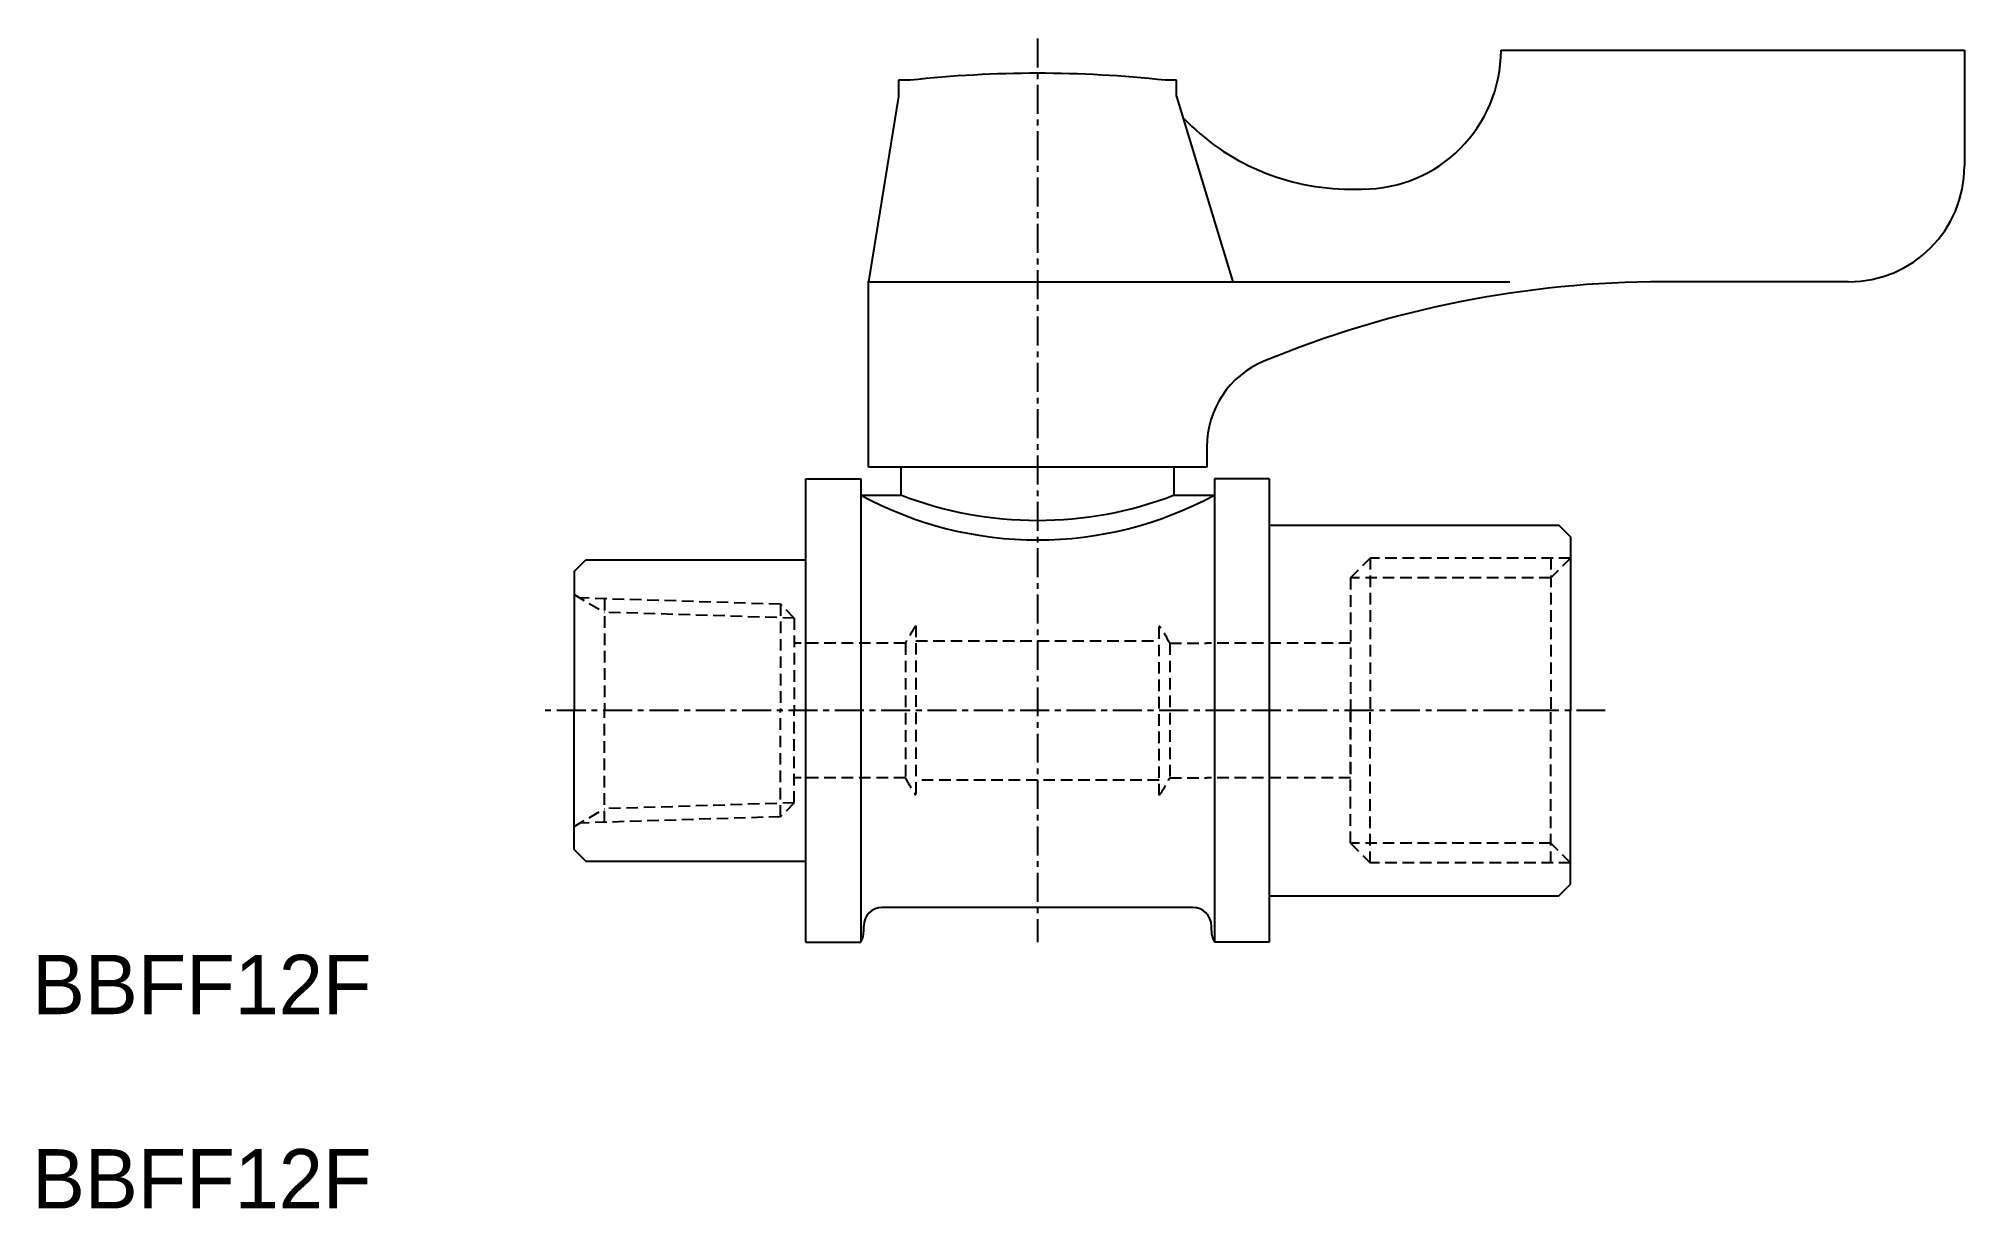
# Model space of a CAD drawing. Extents: x 328 to 411.1, y 307.3 to 357.8.
import ezdxf

# ---------------------------------------------------------------- set-up
doc = ezdxf.new("R2010")
doc.units = 0
doc.linetypes.add('CENTER', pattern=[2, 1.25, -0.25, 0.25, -0.25])
doc.linetypes.add('DASHED', pattern=[0.75, 0.5, -0.25])
doc.layers.get('0').update_dxf_attribs({"linetype": 'CONTINUOUS'})
doc.layers.add('CENTER', color=1, linetype='CENTER')

msp = doc.modelspace()

# ---------------------------------------------------------------- linework, layer by layer
at = {"color": 7, "linetype": 'CONTINUOUS'}
for p, q in [((391.143, 357.305), (411.143, 357.305)), ((391.143, 357.305), (391.143, 357.305)), ((411.143, 357.305), (411.143, 352.305)), ((365.643, 356.005), (365.143, 356.005)), ((365.143, 356.005), (365.143, 355.305)), ((377.143, 356.005), (376.643, 356.005)), ((377.143, 355.305), (377.143, 356.005)), ((365.143, 355.305), (363.843, 347.305)), ((377.143, 355.305), (379.566, 347.305)), ((384.643, 351.305), (385.143, 351.305)), ((363.81, 347.305), (391.523, 347.305)), ((363.843, 339.305), (363.843, 347.305)), ((406.143, 347.305), (398.143, 347.305)), ((378.443, 340.18), (378.443, 339.305)), ((378.443, 339.305), (363.843, 339.305)), ((365.243, 339.305), (365.243, 338.105)), ((377.043, 338.105), (377.043, 339.305)), ((361.143, 318.805), (361.143, 338.805)), ((361.143, 338.805), (363.509, 338.805)), ((363.509, 338.805), (363.509, 318.805)), ((381.143, 338.805), (378.777, 338.805)), ((378.777, 338.805), (378.777, 318.805)), ((381.143, 338.805), (381.143, 318.805)), ((363.509, 338.105), (365.243, 338.105)), ((377.043, 338.105), (378.777, 338.105)), ((381.143, 336.805), (393.643, 336.805)), ((394.143, 336.305), (393.643, 336.805)), ((394.143, 336.305), (394.143, 328.805)), ((351.143, 334.805), (351.643, 335.305)), ((351.643, 335.305), (361.143, 335.305)), ((351.143, 334.805), (351.143, 328.805)), ((351.143, 322.805), (351.143, 328.805)), ((394.143, 321.305), (394.143, 328.805)), ((351.143, 322.805), (351.643, 322.305)), ((351.643, 322.305), (361.143, 322.305)), ((393.643, 320.805), (394.143, 321.305)), ((377.843, 320.305), (364.443, 320.305)), ((381.143, 320.805), (393.643, 320.805)), ((363.643, 319.305), (363.643, 319.505)), ((378.643, 319.305), (378.643, 319.505)), ((361.143, 318.805), (363.509, 318.805)), ((381.143, 318.805), (378.777, 318.805))]:
    msp.add_line(p, q, dxfattribs=at)
at = {"color": 3, "linetype": 'DASHED'}
for p, q in [((384.643, 334.528), (385.499, 335.384)), ((394.143, 335.384), (385.499, 335.384)), ((385.499, 335.384), (385.499, 328.805)), ((393.287, 335.384), (393.287, 328.805)), ((394.143, 335.384), (393.287, 334.528)), ((393.287, 334.528), (384.643, 334.528)), ((384.643, 334.528), (384.643, 328.805)), ((351.143, 333.805), (352.456, 333.047)), ((360.043, 333.391), (351.392, 333.661)), ((352.456, 333.628), (352.456, 328.805)), ((360.643, 332.791), (360.043, 333.391)), ((360.043, 333.391), (360.043, 328.805)), ((360.643, 332.791), (352.456, 333.047)), ((360.643, 332.791), (360.643, 328.805)), ((365.893, 332.465), (365.893, 325.145)), ((376.393, 325.145), (376.393, 332.465)), ((365.438, 331.705), (360.643, 331.705)), ((365.438, 331.705), (365.438, 325.905)), ((365.893, 331.805), (376.393, 331.805)), ((376.848, 331.705), (378.443, 331.705)), ((376.848, 331.705), (376.848, 325.905)), ((384.643, 331.705), (378.443, 331.705)), ((352.456, 323.982), (352.456, 328.805)), ((360.043, 324.219), (360.043, 328.805)), ((360.643, 324.819), (360.643, 328.805)), ((384.643, 328.805), (384.643, 325.905)), ((384.643, 323.083), (384.643, 328.805)), ((385.499, 322.227), (385.499, 328.805)), ((393.287, 322.227), (393.287, 328.805)), ((365.438, 325.905), (360.643, 325.905)), ((376.848, 325.905), (378.443, 325.905)), ((384.643, 325.905), (378.443, 325.905)), ((376.393, 325.805), (365.893, 325.805)), ((351.143, 323.805), (352.456, 324.563)), ((360.043, 324.219), (351.392, 323.949)), ((360.643, 324.819), (352.456, 324.563)), ((360.643, 324.819), (360.043, 324.219)), ((393.287, 323.083), (384.643, 323.083)), ((384.643, 323.083), (385.499, 322.227)), ((394.143, 322.227), (393.287, 323.083)), ((394.143, 322.227), (385.499, 322.227))]:
    msp.add_line(p, q, dxfattribs=at)
at = {"color": 7, "linetype": 'CONTINUOUS'}
for centre, radius, start, end in [((385.143, 357.305), 6, 270, 0), ((371.143, 305.738), 50.567, 83.75574, 96.24426), ((384.643, 361.305), 10, 223.76009, 270), ((406.143, 352.305), 5, 270, 0), ((398.143, 302.305), 45, 90, 112.5151), ((382.443, 340.18), 4, 112.5151, 180), ((371.143, 352.163), 15.997, 241.49584, 298.50416), ((371.143, 353.459), 16.448, 248.97945, 291.02055), ((364.443, 319.505), 0.8, 90, 180), ((377.843, 319.505), 0.8, 0, 90), ((362.643, 319.305), 1, 330, 0), ((379.643, 319.305), 1, 180, 210)]:
    msp.add_arc(centre, radius, start, end, dxfattribs=at)
at = {"color": 3, "linetype": 'DASHED'}
for start, end in [(145.11609, 153.05564), (26.94436, 34.88391), (206.94436, 214.88391), (325.11609, 333.05564)]:
    msp.add_arc((371.143, 328.805), 6.4, start, end, dxfattribs=at)
at = {"layer": 'CENTER', "color": 1, "linetype": 'CENTER'}
for p, q in [((371.143, 357.805), (371.143, 318.805)), ((395.643, 328.805), (349.643, 328.805))]:
    msp.add_line(p, q, dxfattribs=at)

# ---------------------------------------------------------------- texts
at = {"color": 7, "linetype": 'CONTINUOUS'}
for p in [(327.747, 315.7), (327.747, 307.315)]:
    msp.add_text('BBFF12F', height=2.5597, dxfattribs=at).set_placement(p)

doc.saveas('drawing.dxf')
